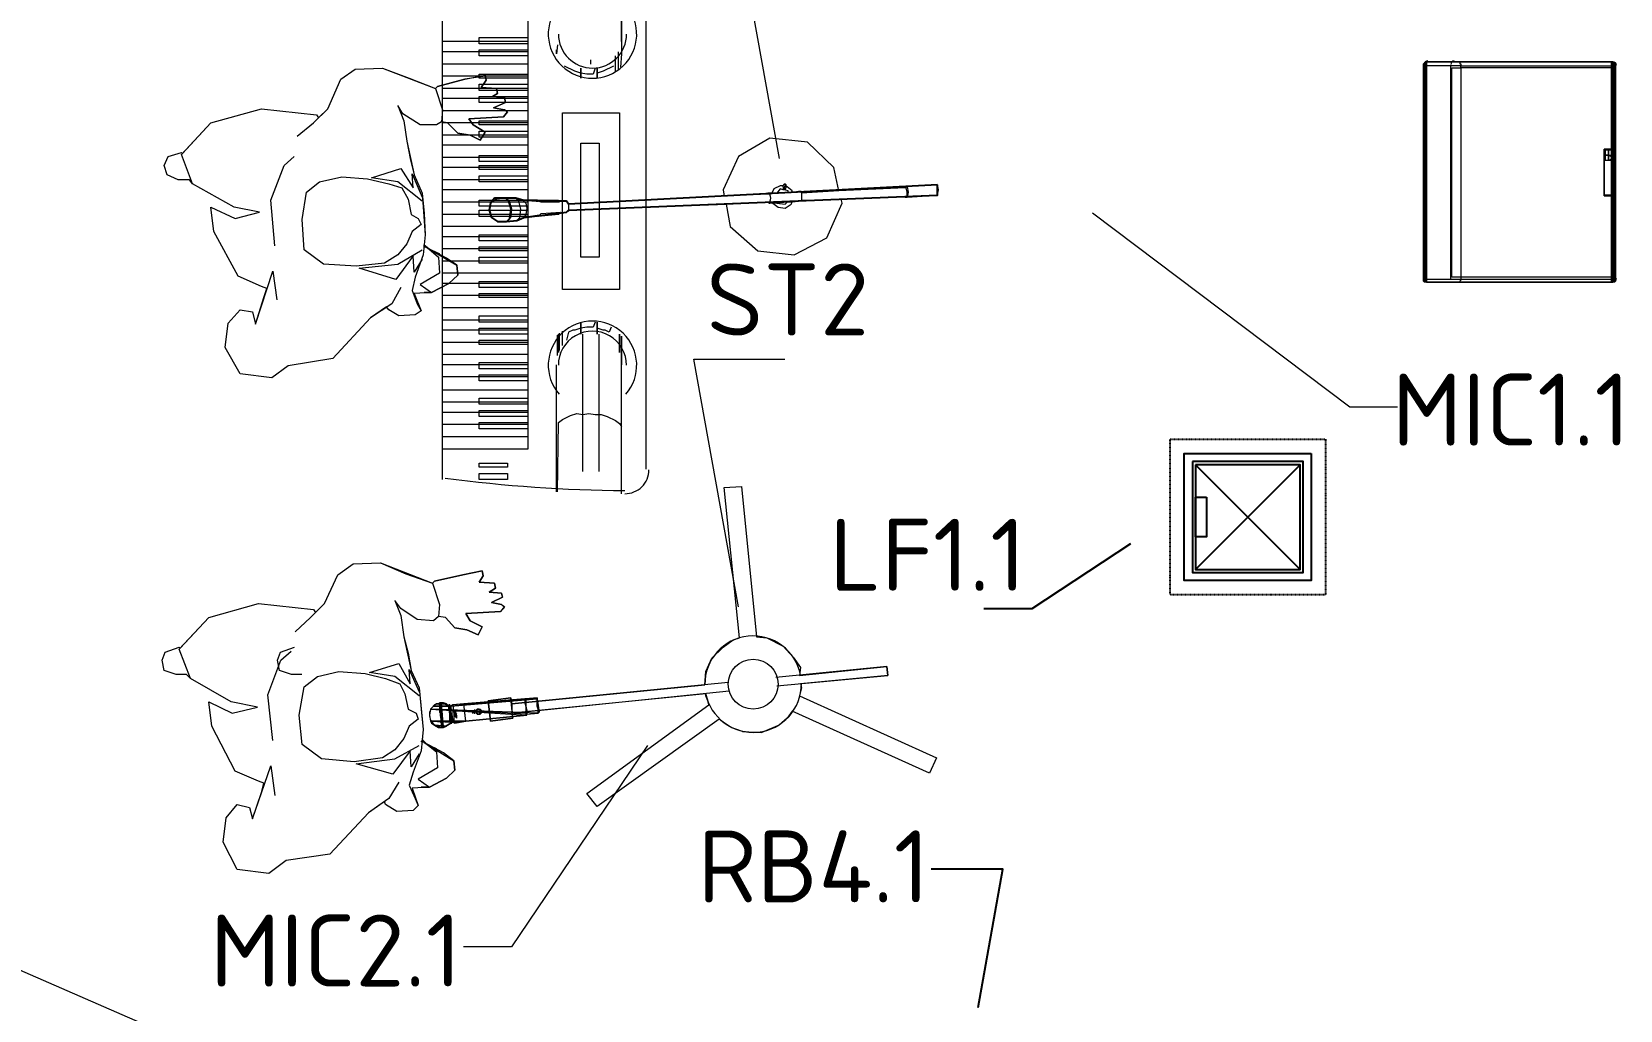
# Model space of a CAD drawing. Header units: millimetres. Extents: x 3050 to 430575, y -569542 to 36130.
# Drawn here: x 296055 to 299153, y -472495 to -470585 of the extents above; entities that cross this region are included whole.
import ezdxf

# ---------------------------------------------------------------- set-up
doc = ezdxf.new("R2010")
doc.units = ezdxf.units.MM
doc.linetypes.add('PDF_IMPORT', pattern=[1, 0.8, -0.2])
doc.layers.add('PDF _Геометрия', color=7, linetype='Continuous')
doc.layers.add('PDF _Текст', color=7, linetype='Continuous')
doc.styles.add('PDF ISOCPEUR', font='isocpeur.ttf')

# ---------------------------------------------------------------- blocks, each defined once
blk = doc.blocks.new('ТХ3 4 этаж')
at = {"layer": 'PDF _Геометрия', "color": 5, "lineweight": 0}
for points in [[(10179.3, -58869.2), (10179.3, -56680.3)], [(10179.3, -56696.2), (10512.4, -56696.2), (10512.4, -58750.3), (10179.3, -58750.3)], [(10877.2, -56640.7), (10877.2, -57160.1), (10877.2, -56640.7)], [(10972.4, -56727.9), (10972.4, -58829.6)], [(10512.4, -57160.1), (10179.3, -57160.1)], [(10627.4, -57172), (10623.4, -57207.7), (10623.4, -57191.8)], [(10877.2, -57148.2), (10877.2, -57207.7), (10873.3, -57259.3)], [(10512.4, -57199.8), (10179.3, -57199.8)], [(10512.4, -57247.4), (10179.3, -57247.4)], [(10774.1, -57263.2), (10766.2, -57287), (10742.4, -57287), (10718.6, -57283.1), (10694.8, -57275.1), (10655.2, -57255.3)], [(10758.3, -57247.4), (10758.3, -57231.5)], [(10845.5, -57255.3), (10805.8, -57275.1), (10782.1, -57283.1)], [(10853.4, -57275.1), (10853.4, -57247.4), (10853.4, -57215.6)], [(10865.3, -57267.2), (10865.3, -57235.5), (10865.3, -57199.8)], [(14005.6, -57246.4), (14005.6, -58091.1), (14005.6, -57246.4), (14005.6, -58095), (14009.6, -57246.4)], [(14005.6, -57254.4), (14005.6, -58091.1), (14005.6, -57250.4)], [(14005.6, -58087.1), (14112.7, -58087.1), (14112.7, -57254.4), (14005.6, -57254.4)], [(14009.6, -58095), (14009.6, -57242.5), (14009.6, -58099), (14009.6, -57242.5)], [(14013.5, -57242.5), (14013.5, -58099), (14013.5, -57238.5), (14013.5, -58099)], [(14017.5, -57238.5), (14017.5, -58099), (14017.5, -57238.5), (14017.5, -58099)], [(14743.2, -57238.5), (14017.5, -57238.5)], [(14148.4, -57238.5), (14148.4, -57246.4), (14152.3, -57246.4), (14152.3, -57254.4), (14112.7, -57254.4)], [(14112.7, -58087.1), (14755.1, -58087.1), (14755.1, -58079.2), (14751.1, -58079.2), (14751.1, -57262.3), (14755.1, -57262.3), (14755.1, -57254.4), (14751.1, -57254.4), (14751.1, -57262.3), (14152.3, -57262.3), (14152.3, -58079.2), (14152.3, -58087.1), (14152.3, -58091.1), (14148.4, -58095), (14148.4, -58099)], [(14739.2, -58099), (14743.2, -58099), (14747.1, -58095), (14747.1, -58091.1), (14751.1, -58091.1), (14751.1, -58087.1), (14751.1, -58079.2), (14152.3, -58079.2), (14116.6, -58079.2), (14116.6, -57262.3), (14152.3, -57262.3), (14152.3, -57254.4), (14751.1, -57254.4), (14751.1, -57250.4), (14747.1, -57246.4), (14747.1, -57242.5), (14743.2, -57242.5), (14743.2, -57238.5), (14739.2, -57238.5)], [(14739.2, -58099), (14739.2, -57238.5), (14743.2, -58099), (14743.2, -57238.5), (14743.2, -58099)], [(14747.1, -58099), (14747.1, -57238.5), (14747.1, -58099), (14751.1, -57242.5), (14751.1, -58099), (14751.1, -57242.5)], [(14751.1, -58095), (14755.1, -57242.5)], [(14755.1, -58095), (14755.1, -57246.4), (14755.1, -58095)], [(14755.1, -57246.4), (14755.1, -58091.1), (14755.1, -57250.4), (14755.1, -58087.1)], [(9612.3, -57528.9), (9675.7, -57477.4), (9731.2, -57421.8), (9782.8, -57306.8), (9838.3, -57267.2), (9945.4, -57263.2), (10048.5, -57302.9), (10151.6, -57342.5), (10179.3, -57425.8), (10175.3, -57473.4), (10155.5, -57485.3), (10092.1, -57485.3), (10024.7, -57441.7), (10004.8, -57409.9), (10028.6, -57469.4), (10040.5, -57548.7), (10068.3, -57679.6), (10100, -57751), (10111.9, -57913.6), (10104, -57992.9), (10072.2, -58080.1), (10060.3, -58131.7), (10080.2, -58183.2), (10096, -58211), (10072.2, -58226.8), (10008.8, -58230.8), (9969.1, -58207)], [(10199.1, -57477.4), (10238.8, -57517), (10286.4, -57524.9), (10326, -57544.8), (10345.9, -57513), (10298.3, -57485.3), (10282.4, -57461.5), (10417.2, -57453.6), (10433.1, -57433.7), (10421.2, -57425.8), (10377.6, -57417.9), (10425.2, -57398.1), (10421.2, -57378.2), (10373.6, -57374.3), (10393.4, -57362.4), (10389.5, -57342.5), (10330, -57338.6), (10349.8, -57310.8), (10345.9, -57295), (10266.5, -57306.8), (10159.5, -57334.6)], [(10512.4, -57295), (10179.3, -57295)], [(14755.1, -58079.2), (14755.1, -57262.3)], [(10512.4, -57342.5), (10179.3, -57342.5)], [(10512.4, -57382.2), (10179.3, -57382.2)], [(9473.5, -58115.8), (9382.3, -58076.1), (9287.1, -57901.7), (9275.2, -57806.5), (9370.4, -57850.1), (9465.5, -57826.3), (9366.4, -57806.5), (9203.8, -57715.3), (9160.2, -57600.3), (9275.2, -57477.4), (9473.5, -57421.8), (9687.6, -57445.6)], [(10512.4, -57429.8), (10179.3, -57429.8)], [(10512.4, -57477.4), (10179.3, -57477.4)], [(10512.4, -57524.9), (10179.3, -57524.9)], [(10512.4, -57564.6), (10179.3, -57564.6)], [(11725.8, -57743), (11706, -57651.8), (11602.9, -57552.7), (11456.2, -57536.8), (11333.2, -57608.2), (11273.8, -57739.1), (11277.7, -57762.9)], [(9191.9, -57699.4), (9148.3, -57699.4), (9104.7, -57679.6), (9092.8, -57643.9), (9108.6, -57608.2), (9160.2, -57592.4)], [(9525, -57957.2), (9509.2, -57778.7), (9560.7, -57643.9), (9600.4, -57608.2)], [(10512.4, -57612.2), (10179.3, -57612.2)], [(14711.4, -57758), (14711.4, -57761.9), (14711.4, -57758), (14711.4, -57579.5), (14743.2, -57579.5), (14711.4, -57579.5)], [(14739.2, -57758), (14743.2, -57758), (14743.2, -57579.5), (14739.2, -57579.5), (14711.4, -57579.5), (14711.4, -57758), (14739.2, -57758), (14739.2, -57579.5), (14743.2, -57579.5), (14743.2, -57758)], [(14711.4, -57583.5), (14711.4, -57623.1)], [(14727.3, -57623.1), (14727.3, -57603.3), (14727.3, -57583.5)], [(14731.3, -57623.1), (14735.2, -57623.1), (14735.2, -57619.2), (14739.2, -57619.2), (14739.2, -57615.2), (14739.2, -57611.2), (14735.2, -57607.3), (14731.3, -57603.3)], [(14739.2, -57603.3), (14739.2, -57583.5)], [(14743.2, -57758), (14743.2, -57579.5)], [(10100, -57782.7), (10004.8, -57707.4), (9901.7, -57691.5), (10016.7, -57655.8), (10064.3, -57731.1), (10060.3, -57675.6), (10100, -57766.8)], [(10512.4, -57651.8), (10179.3, -57651.8)], [(10512.4, -57699.4), (10179.3, -57699.4)], [(10512.4, -57739.1), (10179.3, -57739.1)], [(11452.2, -57786.7), (11456.2, -57786.7), (11460.1, -57770.8), (11456.2, -57754.9), (11452.2, -57754.9), (11448.2, -57754.9), (11277.7, -57762.9), (10671, -57794.6), (10671, -57806.5), (10671, -57818.4), (10671, -57822.4), (10663.1, -57826.3), (10635.3, -57830.3)], [(11543.4, -57747), (11575.1, -57743), (11579.1, -57751), (11579.1, -57762.9), (11579.1, -57778.7), (11579.1, -57782.7), (11543.4, -57786.7), (11523.6, -57786.7), (11483.9, -57790.6), (11468.1, -57790.6), (11456.2, -57790.6), (11460.1, -57770.8), (11456.2, -57751), (11448.2, -57751), (11448.2, -57754.9)], [(11483.9, -57751), (11464.1, -57751), (11456.2, -57751)], [(11507.7, -57723.2), (11495.8, -57723.2), (11472, -57735.1), (11464.1, -57751)], [(11515.7, -57731.1), (11515.7, -57739.1), (11511.7, -57739.1), (11507.7, -57739.1), (11495.8, -57735.1), (11483.9, -57751), (11527.6, -57747), (11543.4, -57747), (11543.4, -57743), (11523.6, -57727.2), (11519.6, -57723.2)], [(11507.7, -57727.2), (11507.7, -57723.2), (11511.7, -57715.3), (11515.7, -57715.3), (11511.7, -57731.1), (11507.7, -57727.2), (11507.7, -57739.1)], [(11527.6, -57747), (11527.6, -57743), (11511.7, -57739.1), (11511.7, -57731.1), (11515.7, -57731.1), (11519.6, -57731.1), (11519.6, -57723.2), (11519.6, -57719.3), (11515.7, -57715.3)], [(11579.1, -57778.7), (11733.8, -57774.8), (11983.6, -57762.9), (11991.5, -57762.9), (11991.5, -57747), (11987.5, -57731.1), (11983.6, -57731.1), (11983.6, -57727.2), (11991.5, -57727.2)], [(11983.6, -57731.1), (11725.8, -57743), (11579.1, -57751)], [(10512.4, -57786.7), (10179.3, -57786.7)], [(10425.2, -57770.8), (10429.1, -57770.8)], [(10492.6, -57778.7), (10504.5, -57790.6), (10508.4, -57810.5), (10504.5, -57834.2), (10496.5, -57846.1), (10468.8, -57858), (10433.1, -57862), (10445, -57846.1), (10449, -57814.4), (10441, -57782.7), (10429.1, -57770.8), (10464.8, -57770.8), (10492.6, -57778.7), (10544.1, -57782.7), (10552.1, -57782.7)], [(10468.8, -57858), (10480.7, -57846.1), (10484.6, -57814.4), (10476.7, -57782.7), (10464.8, -57770.8)], [(10544.1, -57782.7), (10548.1, -57778.7), (10631.4, -57778.7), (10631.4, -57782.7), (10635.3, -57786.7), (10564, -57786.7), (10552.1, -57782.7), (10548.1, -57778.7)], [(10631.4, -57782.7), (10663.1, -57782.7), (10671, -57794.6)], [(10671, -57818.4), (11285.7, -57794.6), (11301.5, -57881.8), (11408.6, -57977), (11551.3, -57992.9), (11678.2, -57925.5), (11737.7, -57790.6), (11733.8, -57774.8)], [(11285.7, -57794.6), (11452.2, -57786.7), (11452.2, -57790.6), (11456.2, -57790.6)], [(11468.1, -57790.6), (11487.9, -57806.5), (11515.7, -57810.5), (11539.4, -57794.6), (11543.4, -57786.7)], [(11483.9, -57790.6), (11515.7, -57794.6), (11523.6, -57786.7)], [(11983.6, -57762.9), (11983.6, -57766.8), (11991.5, -57766.8)], [(14743.2, -57758), (14743.2, -57761.9), (14739.2, -57761.9)], [(10512.4, -57834.2), (10179.3, -57834.2)], [(10429.1, -57862), (10433.1, -57862)], [(10556, -57838.2), (10548.1, -57838.2), (10496.5, -57846.1)], [(10552.1, -57842.2), (10556, -57838.2), (10564, -57830.3), (10639.3, -57826.3), (10635.3, -57830.3), (10631.4, -57834.2), (10552.1, -57842.2), (10548.1, -57838.2)], [(10512.4, -57881.8), (10179.3, -57881.8)], [(10512.4, -57921.5), (10179.3, -57921.5)], [(10100, -58008.7), (10068.3, -58060.3), (10064.3, -57996.8), (9996.9, -58088), (9854.1, -58044.4), (10004.8, -58028.6), (10100, -57973)], [(10119.8, -57965.1), (10107.9, -57961.1), (10107.9, -57953.2), (10163.4, -58000.8), (10167.4, -58064.2), (10092.1, -58107.9), (10135.7, -58139.6), (10068.3, -58143.6)], [(10107.9, -57953.2), (10131.7, -57973)], [(10107.9, -58139.6), (10135.7, -58139.6), (10203.1, -58103.9), (10238.8, -58072.2), (10234.8, -58032.5), (10195.2, -58004.8), (10119.8, -57965.1), (10167.4, -57988.9), (10131.7, -57973)], [(10119.8, -57965.1), (10234.8, -58032.5)], [(10512.4, -57969.1), (10179.3, -57969.1)], [(10016.7, -58119.8), (9981, -58183.2), (9897.8, -58238.7), (9751, -58397.3), (9576.6, -58425.1), (9513.1, -58472.7), (9390.2, -58456.8), (9330.7, -58353.7), (9342.6, -58258.5), (9390.2, -58207), (9437.8, -58214.9), (9449.7, -58262.5), (9517.1, -58056.3), (9532.9, -58167.3)], [(10512.4, -58016.7), (10179.3, -58016.7)], [(10512.4, -58064.2), (10179.3, -58064.2)], [(10512.4, -58103.9), (10179.3, -58103.9)], [(14017.5, -58099), (14743.2, -58099)], [(10512.4, -58151.5), (10179.3, -58151.5)], [(10512.4, -58199.1), (10179.3, -58199.1)], [(10512.4, -58246.7), (10179.3, -58246.7)], [(10512.4, -58286.3), (10179.3, -58286.3)], [(10627.4, -58385.4), (10627.4, -58341.8), (10627.4, -58306.1)], [(10635.3, -58365.6), (10635.3, -58329.9), (10635.3, -58298.2)], [(10647.2, -58345.8), (10647.2, -58314.1), (10647.2, -58290.3)], [(10774.1, -58254.6), (10766.2, -58274.4), (10742.4, -58274.4), (10718.6, -58278.4), (10694.8, -58286.3), (10686.9, -58286.3), (10671, -58294.2), (10663.1, -58326)], [(10726.5, -58837.5), (10726.5, -58302.2)], [(10837.6, -58274.4), (10829.6, -58294.2), (10813.8, -58286.3), (10805.8, -58286.3), (10782.1, -58278.4)], [(10790, -58837.5), (10790, -58302.2)], [(10877.2, -58310.1), (10877.2, -58421.1), (10877.2, -58310.1)], [(10512.4, -58333.9), (10179.3, -58333.9)], [(10512.4, -58381.5), (10179.3, -58381.5)], [(10512.4, -58421.1), (10179.3, -58421.1)], [(10623.4, -58916.8), (10623.4, -58421.1)], [(10877.2, -58924.7), (10877.2, -58421.1)], [(10512.4, -58468.7), (10179.3, -58468.7)], [(10512.4, -58520.3), (10179.3, -58520.3)], [(10512.4, -58567.8), (10179.3, -58567.8)], [(10512.4, -58607.5), (10179.3, -58607.5)], [(10627.4, -58916.8), (10631.4, -58647.2), (10647.2, -58635.3), (10679, -58619.4), (10702.7, -58611.5), (10726.5, -58615.4), (10750.3, -58611.5), (10774.1, -58615.4), (10797.9, -58615.4), (10821.7, -58623.4), (10853.4, -58639.2), (10869.3, -58651.1), (10877.2, -58663)], [(10512.4, -58655.1), (10179.3, -58655.1)], [(10512.4, -58702.7), (10179.3, -58702.7)], [(13116.3, -58811.5), (13116.3, -59220)], [(11337.2, -59487.8), (11277.7, -58900.9), (11345.1, -58897), (11404.6, -59483.9)], [(9604.3, -59464), (9663.8, -59408.5), (9719.3, -59353), (9770.9, -59242), (9830.4, -59198.4), (9937.4, -59194.4), (10036.6, -59238), (10139.7, -59273.7), (10167.4, -59357), (10163.4, -59404.6), (10143.6, -59420.4), (10080.2, -59416.4), (10016.7, -59372.8), (9992.9, -59341.1), (10016.7, -59400.6), (10028.6, -59483.9), (10056.4, -59614.7), (10088.1, -59682.1), (10104, -59844.7), (10096, -59928), (10064.3, -60011.3), (10048.5, -60062.8), (10072.2, -60114.4), (10084.1, -60142.1), (10064.3, -60161.9), (10000.9, -60165.9), (9957.2, -60138.2)], [(10191.2, -59408.5), (10226.9, -59448.2), (10274.5, -59456.1), (10318.1, -59475.9), (10334, -59444.2), (10286.4, -59420.4), (10270.5, -59392.7), (10405.3, -59384.7), (10421.2, -59368.9), (10409.3, -59357), (10369.7, -59349), (10413.3, -59329.2), (10409.3, -59313.3), (10361.7, -59309.4), (10385.5, -59293.5), (10381.5, -59273.7), (10322.1, -59269.7), (10337.9, -59245.9), (10334, -59226.1), (10258.6, -59242), (10147.6, -59265.8)], [(9461.6, -60047), (9370.4, -60007.3), (9279.2, -59832.8), (9267.3, -59737.6), (9358.5, -59781.3), (9457.6, -59757.5), (9354.5, -59737.6), (9195.9, -59646.4), (9152.3, -59531.4), (9267.3, -59408.5), (9461.6, -59353), (9675.7, -59376.8)], [(9517.1, -59888.3), (9497.3, -59709.9), (9548.8, -59575.1), (9588.5, -59539.4)], [(9630, -59630.6), (9590.4, -59630.6), (9542.8, -59614.7), (9534.9, -59575.1), (9546.8, -59543.3), (9602.3, -59523.5)], [(10088.1, -59713.9), (9992.9, -59638.5), (9893.8, -59622.7), (10008.8, -59587), (10052.4, -59666.3), (10048.5, -59610.8), (10088.1, -59698)], [(11483.9, -59674.2), (11916.2, -59634.5), (11912.2, -59598.9), (11480, -59642.5)], [(11293.6, -59662.3), (10449, -59745.6), (10449, -59781.3), (11297.6, -59694)], [(10211, -59753.5), (10548.1, -59725.8), (10211, -59753.5), (10143.6, -59753.5), (10207.1, -59753.5), (10203.1, -59753.5), (10207.1, -59749.5), (10203.1, -59749.5)], [(10262.6, -59745.6), (10548.1, -59725.8), (10219, -59749.5)], [(10500.5, -59725.8), (10262.6, -59745.6), (10504.5, -59725.8), (10548.1, -59721.8)], [(10508.4, -59789.2), (10270.5, -59813), (10262.6, -59745.6), (10500.5, -59725.8), (10500.5, -59733.7), (10500.5, -59741.6), (10504.5, -59757.5), (10504.5, -59773.3), (10504.5, -59781.3), (10504.5, -59785.2), (10508.4, -59789.2), (10508.4, -59785.2), (10508.4, -59781.3), (10508.4, -59777.3), (10508.4, -59773.3), (10504.5, -59741.6), (10504.5, -59737.6), (10504.5, -59733.7), (10500.5, -59729.7), (10500.5, -59725.8), (10504.5, -59725.8), (10548.1, -59721.8), (10548.1, -59725.8), (10556, -59777.3), (10552.1, -59781.3), (10552.1, -59773.3), (10552.1, -59765.4), (10548.1, -59753.5), (10548.1, -59721.8)], [(10500.5, -59725.8), (10504.5, -59725.8), (10504.5, -59757.5), (10508.4, -59769.4), (10508.4, -59785.2), (10552.1, -59781.3)], [(11571.2, -59713.9), (12106.5, -59955.7), (12078.7, -60015.2), (11543.4, -59773.3)], [(10167.4, -59745.6), (10147.6, -59749.5), (10135.7, -59761.4), (10127.8, -59777.3), (10127.8, -59793.2), (10131.7, -59809), (10143.6, -59824.9), (10159.5, -59832.8), (10175.3, -59836.8), (10175.3, -59820.9), (10171.4, -59817)], [(10552.1, -59781.3), (10131.7, -59765.4)], [(10508.4, -59785.2), (10131.7, -59765.4), (10508.4, -59789.2)], [(10155.5, -59745.6), (10195.2, -59745.6)], [(10167.4, -59745.6), (10195.2, -59745.6), (10175.3, -59741.6)], [(10211, -59820.9), (10199.1, -59828.9), (10183.3, -59836.8), (10179.3, -59789.2), (10175.3, -59741.6), (10171.4, -59741.6), (10167.4, -59741.6), (10167.4, -59761.4), (10167.4, -59765.4)], [(10167.4, -59761.4), (10167.4, -59777.3), (10171.4, -59781.3), (10171.4, -59797.1), (10175.3, -59817)], [(10175.3, -59741.6), (10187.2, -59745.6), (10203.1, -59753.5)], [(10203.1, -59749.5), (10203.1, -59753.5), (10203.1, -59757.5), (10207.1, -59769.4), (10207.1, -59785.2), (10211, -59820.9), (10207.1, -59813), (10207.1, -59785.2), (10203.1, -59761.4), (10203.1, -59749.5), (10207.1, -59749.5), (10207.1, -59753.5), (10211, -59753.5), (10211, -59761.4), (10215, -59769.4), (10215, -59785.2), (10219, -59817), (10215, -59817), (10211, -59820.9), (10211, -59785.2), (10207.1, -59749.5)], [(10215, -59817), (10215, -59801.1), (10211, -59785.2), (10207.1, -59753.5)], [(10219, -59749.5), (10211, -59753.5), (10211, -59757.5), (10211, -59761.4), (10215, -59769.4), (10215, -59785.2), (10219, -59817), (10226.9, -59820.9), (10270.5, -59813), (10266.5, -59781.3), (10262.6, -59745.6), (10219, -59749.5), (10222.9, -59785.2), (10222.9, -59817), (10226.9, -59817), (10226.9, -59820.9)], [(10226.9, -59781.3), (10226.9, -59777.3)], [(10226.9, -59777.3), (10226.9, -59781.3)], [(10230.9, -59777.3), (10230.9, -59773.3), (10230.9, -59777.3)], [(10230.9, -59777.3), (10230.9, -59773.3), (10230.9, -59777.3)], [(10230.9, -59797.1), (10230.9, -59793.2), (10230.9, -59797.1)], [(10230.9, -59797.1), (10230.9, -59793.2), (10230.9, -59797.1)], [(10294.3, -59777.3), (10294.3, -59773.3), (10298.3, -59773.3), (10298.3, -59777.3), (10298.3, -59781.3), (10294.3, -59781.3)], [(10298.3, -59773.3), (10298.3, -59777.3)], [(10318.1, -59785.2), (10314.1, -59781.3), (10310.2, -59777.3), (10310.2, -59773.3), (10310.2, -59769.4), (10314.1, -59765.4), (10318.1, -59765.4), (10326, -59765.4), (10330, -59769.4), (10330, -59773.3), (10326, -59781.3)], [(10314.1, -59781.3), (10310.2, -59781.3), (10314.1, -59781.3)], [(10314.1, -59765.4), (10322.1, -59765.4), (10330, -59769.4), (10330, -59777.3), (10326, -59781.3), (10322.1, -59785.2)], [(10314.1, -59781.3), (10314.1, -59785.2), (10322.1, -59785.2), (10326, -59785.2), (10330, -59781.3), (10330, -59777.3)], [(10318.1, -59765.4), (10322.1, -59765.4)], [(10452.9, -59801.1), (10449, -59745.6)], [(11257.9, -59805.1), (10782.1, -60146.1), (10742.4, -60094.5), (11218.3, -59749.5)], [(10195.2, -59832.8), (10147.6, -59828.9), (10183.3, -59836.8)], [(10147.6, -59828.9), (10175.3, -59836.8), (10183.3, -59836.8), (10175.3, -59836.8)], [(10215, -59820.9), (10211, -59820.9), (10215, -59820.9)], [(11349.1, -59852.6), (11424.5, -59856.6)], [(10088.1, -59939.9), (10056.4, -59991.4), (10052.4, -59928), (9985, -60019.2), (9842.2, -59979.5), (9992.9, -59959.7), (10088.1, -59908.2)], [(10107.9, -59896.3), (10096, -59892.3), (10100, -59888.3), (10155.5, -59932), (10159.5, -59995.4), (10084.1, -60039), (10127.8, -60070.7), (10060.3, -60074.7)], [(10096, -60070.7), (10127.8, -60070.7), (10195.2, -60035.1), (10226.9, -60003.3), (10222.9, -59967.6), (10183.3, -59935.9), (10107.9, -59896.3), (10155.5, -59920.1), (10119.8, -59904.2)], [(10100, -59884.4), (10119.8, -59904.2)], [(10107.9, -59896.3), (10222.9, -59967.6)], [(10008.8, -60050.9), (9969.1, -60114.4), (9889.8, -60169.9), (9739.1, -60332.5), (9568.6, -60356.3), (9501.2, -60407.8), (9378.3, -60391.9), (9322.8, -60284.9), (9334.7, -60189.7), (9378.3, -60138.2), (9425.9, -60150.1), (9437.8, -60193.7), (9509.2, -59987.5), (9525, -60102.5)]]:
    blk.add_lwpolyline(points, dxfattribs=at)
at = {"layer": 'PDF _Геометрия', "color": 5, "lineweight": 9}
for points in [[(11494.2, -57616.2), (11319, -56650), (11674.8, -56650)], [(12715.1, -57828.2), (13718.4, -58585.6), (13904.7, -58585.6)], [(11334.2, -59366.2), (11159, -58400), (11514.8, -58400)], [(9001.2, -60990.2), (3633.1, -58647), (3104, -58647)], [(10979.1, -59908.2), (10447.7, -60693.3), (10261.3, -60693.3)]]:
    blk.add_lwpolyline(points, dxfattribs=at)
at = {"layer": 'PDF _Геометрия', "color": 5, "lineweight": 0}
for points in [[(10322.1, -57144.3), (10512.4, -57144.3), (10512.4, -57168.1), (10322.1, -57168.1)], [(10322.1, -57191.8), (10512.4, -57191.8), (10512.4, -57215.6), (10322.1, -57215.6)], [(14755.1, -58087.1), (14755.1, -58095), (14751.1, -58099), (14009.6, -58099), (14005.6, -58095), (14005.6, -58091.1), (14005.6, -58087.1), (14005.6, -57254.4), (14005.6, -57250.4), (14005.6, -57246.4), (14009.6, -57242.5), (14013.5, -57242.5), (14013.5, -57238.5), (14017.5, -57238.5), (14739.2, -57238.5), (14743.2, -57238.5), (14747.1, -57238.5), (14751.1, -57242.5), (14755.1, -57242.5), (14755.1, -57246.4), (14755.1, -57250.4), (14755.1, -57254.4)], [(14005.6, -57254.4), (14005.6, -58087.1)], [(10234.8, -58032.5), (10238.8, -58072.2), (10203.1, -58103.9), (10135.7, -58139.6), (10107.9, -58139.6), (10135.7, -58139.6), (10068.3, -58143.6), (10096, -58211), (10072.2, -58226.8), (10008.8, -58230.8), (9969.1, -58207), (9961.2, -58195.1), (9897.8, -58238.7), (9751, -58397.3), (9576.6, -58425.1), (9513.1, -58472.7), (9390.2, -58456.8), (9330.7, -58353.7), (9342.6, -58258.5), (9390.2, -58207), (9437.8, -58214.9), (9449.7, -58262.5), (9481.4, -58159.4), (9493.3, -58123.7), (9473.5, -58115.8), (9382.3, -58076.1), (9287.1, -57901.7), (9275.2, -57806.5), (9370.4, -57850.1), (9465.5, -57826.3), (9366.4, -57806.5), (9203.8, -57715.3), (9191.9, -57699.4), (9148.3, -57699.4), (9104.7, -57679.6), (9092.8, -57643.9), (9108.6, -57608.2), (9160.2, -57592.4), (9164.2, -57596.3), (9275.2, -57477.4), (9473.5, -57421.8), (9687.6, -57445.6), (9695.5, -57457.5), (9731.2, -57421.8), (9782.8, -57306.8), (9838.3, -57267.2), (9945.4, -57263.2), (10151.6, -57342.5), (10159.5, -57334.6), (10266.5, -57306.8), (10345.9, -57291), (10349.8, -57310.8), (10330, -57338.6), (10389.5, -57342.5), (10393.4, -57362.4), (10373.6, -57374.3), (10421.2, -57378.2), (10425.2, -57398.1), (10377.6, -57417.9), (10421.2, -57425.8), (10433.1, -57433.7), (10417.2, -57453.6), (10282.4, -57461.5), (10298.3, -57485.3), (10345.9, -57513), (10326, -57544.8), (10286.4, -57524.9), (10238.8, -57517), (10199.1, -57477.4), (10175.3, -57473.4), (10155.5, -57485.3), (10092.1, -57485.3), (10024.7, -57441.7), (10004.8, -57409.9), (10028.6, -57469.4), (10040.5, -57548.7), (10052.4, -57616.1), (10068.3, -57679.6), (10100, -57751), (10107.9, -57830.3), (10111.9, -57913.6), (10107.9, -57953.2), (10119.8, -57965.1), (10107.9, -57961.1), (10107.9, -57953.2), (10131.7, -57973), (10119.8, -57965.1)], [(10322.1, -57287), (10512.4, -57287), (10512.4, -57302.9), (10322.1, -57302.9)], [(10718.6, -57263.2), (10718.6, -57302.9), (10718.6, -57263.2), (10718.6, -57302.9)], [(10782.1, -57263.2), (10782.1, -57302.9), (10782.1, -57263.2), (10782.1, -57302.9)], [(10322.1, -57326.7), (10512.4, -57326.7), (10512.4, -57350.5), (10322.1, -57350.5)], [(10322.1, -57374.3), (10512.4, -57374.3), (10512.4, -57398.1), (10322.1, -57398.1)], [(10647.2, -57437.7), (10869.3, -57437.7), (10869.3, -58127.7), (10647.2, -58127.7)], [(10322.1, -57469.4), (10512.4, -57469.4), (10512.4, -57485.3), (10322.1, -57485.3)], [(10322.1, -57509.1), (10512.4, -57509.1), (10512.4, -57532.9), (10322.1, -57532.9)], [(10718.6, -57556.7), (10790, -57556.7), (10790, -58000.8), (10718.6, -58000.8)], [(10322.1, -57604.3), (10512.4, -57604.3), (10512.4, -57628), (10322.1, -57628)], [(14711.4, -57623.1), (14739.2, -57623.1), (14739.2, -57583.5), (14711.4, -57583.5)], [(14727.3, -57603.3), (14727.3, -57583.5), (14715.4, -57583.5), (14715.4, -57603.3)], [(14727.3, -57623.1), (14727.3, -57603.3), (14715.4, -57603.3), (14715.4, -57623.1)], [(14739.2, -57603.3), (14739.2, -57583.5), (14727.3, -57583.5), (14727.3, -57603.3)], [(14739.2, -57615.2), (14739.2, -57611.2), (14735.2, -57607.3), (14731.3, -57603.3), (14731.3, -57607.3), (14727.3, -57607.3), (14727.3, -57611.2), (14727.3, -57615.2), (14727.3, -57619.2), (14727.3, -57623.1), (14731.3, -57623.1), (14735.2, -57623.1), (14735.2, -57619.2), (14739.2, -57619.2)], [(10096, -57873.9), (10060.3, -57901.7), (10040.5, -57949.2), (10004.8, -57992.9), (9953.3, -58024.6), (9842.2, -58036.5), (9715.4, -58028.6), (9640, -57973), (9632.1, -57854.1), (9647.9, -57747), (9699.5, -57707.4), (9786.7, -57687.5), (9885.9, -57695.5), (9969.1, -57715.3), (10020.7, -57731.1), (10044.5, -57774.8), (10056.4, -57834.2), (10084.1, -57850.1)], [(10322.1, -57643.9), (10512.4, -57643.9), (10512.4, -57659.8), (10322.1, -57659.8)], [(10322.1, -57683.6), (10512.4, -57683.6), (10512.4, -57707.4), (10322.1, -57707.4)], [(11995.5, -57747), (11991.5, -57766.8), (12110.5, -57758.9), (12114.4, -57739.1), (12110.5, -57719.3), (11991.5, -57727.2)], [(10322.1, -57778.7), (10512.4, -57778.7), (10512.4, -57802.5), (10322.1, -57802.5)], [(10369.7, -57846.1), (10381.5, -57854.1), (10393.4, -57862), (10429.1, -57862), (10441, -57850.1), (10445, -57814.4), (10437.1, -57782.7), (10425.2, -57770.8), (10389.5, -57774.8), (10377.6, -57782.7), (10365.7, -57790.6), (10361.7, -57818.4)], [(14743.2, -57761.9), (14711.4, -57761.9)], [(14743.2, -57758), (14743.2, -57761.9)], [(10322.1, -57818.4), (10512.4, -57818.4), (10512.4, -57842.2), (10322.1, -57842.2)], [(10322.1, -57913.6), (10512.4, -57913.6), (10512.4, -57937.3), (10322.1, -57937.3)], [(10322.1, -57961.1), (10512.4, -57961.1), (10512.4, -57977), (10322.1, -57977)], [(10322.1, -58000.8), (10512.4, -58000.8), (10512.4, -58024.6), (10322.1, -58024.6)], [(10322.1, -58096), (10512.4, -58096), (10512.4, -58119.8), (10322.1, -58119.8)], [(10322.1, -58143.6), (10512.4, -58143.6), (10512.4, -58159.4), (10322.1, -58159.4)], [(10322.1, -58230.8), (10512.4, -58230.8), (10512.4, -58254.6), (10322.1, -58254.6)], [(10322.1, -58278.4), (10512.4, -58278.4), (10512.4, -58302.2), (10322.1, -58302.2)], [(10631.4, -58302.2), (10631.4, -58373.5), (10631.4, -58302.2), (10631.4, -58373.5)], [(10718.6, -58254.6), (10718.6, -58302.2), (10718.6, -58254.6), (10718.6, -58302.2)], [(10782.1, -58254.6), (10782.1, -58302.2), (10782.1, -58254.6), (10782.1, -58302.2)], [(10869.3, -58302.2), (10869.3, -58373.5), (10869.3, -58302.2), (10869.3, -58373.5)], [(10322.1, -58326), (10512.4, -58326), (10512.4, -58341.8), (10322.1, -58341.8)], [(10322.1, -58413.2), (10512.4, -58413.2), (10512.4, -58437), (10322.1, -58437)], [(10322.1, -58460.8), (10512.4, -58460.8), (10512.4, -58484.6), (10322.1, -58484.6)], [(10322.1, -58552), (10512.4, -58552), (10512.4, -58575.8), (10322.1, -58575.8)], [(10322.1, -58599.6), (10512.4, -58599.6), (10512.4, -58623.4), (10322.1, -58623.4)], [(10322.1, -58647.2), (10512.4, -58647.2), (10512.4, -58671), (10322.1, -58671)], [(10322.1, -58805.8), (10433.1, -58805.8), (10433.1, -58821.6), (10322.1, -58821.6)], [(10322.1, -58845.4), (10433.1, -58845.4), (10433.1, -58869.2), (10322.1, -58869.2)], [(10357.8, -59733.7), (10445, -59721.8), (10449, -59745.6), (11202.4, -59670.2), (11206.4, -59618.7), (11230.1, -59567.1), (11273.8, -59523.5), (11313.4, -59495.8), (11337.2, -59487.8), (11277.7, -58900.9), (11345.1, -58897), (11404.6, -59483.9), (11444.3, -59487.8), (11507.7, -59519.6), (11547.4, -59563.2), (11575.1, -59602.8), (11571.2, -59634.5), (11912.2, -59598.9), (11916.2, -59634.5), (11575.1, -59666.3), (11579.1, -59682.1), (11575.1, -59698), (11571.2, -59713.9), (12106.5, -59955.7), (12078.7, -60015.2), (11543.4, -59773.3), (11523.6, -59801.1), (11491.9, -59828.9), (11452.2, -59844.7), (11424.5, -59856.6), (11384.8, -59856.6), (11349.1, -59852.6), (11305.5, -59836.8), (11273.8, -59817), (11257.9, -59805.1), (10782.1, -60146.1), (10742.4, -60094.5), (11218.3, -59749.5), (11214.3, -59733.7), (11206.4, -59713.9), (11206.4, -59705.9), (10449, -59781.3), (10452.9, -59801.1), (10365.7, -59813)], [(10222.9, -59967.6), (10226.9, -60003.3), (10195.2, -60035.1), (10127.8, -60070.7), (10096, -60070.7), (10127.8, -60070.7), (10060.3, -60074.7), (10084.1, -60142.1), (10064.3, -60161.9), (10000.9, -60165.9), (9957.2, -60138.2), (9953.3, -60126.3), (9889.8, -60169.9), (9739.1, -60332.5), (9568.6, -60356.3), (9501.2, -60407.8), (9378.3, -60391.9), (9322.8, -60284.9), (9334.7, -60189.7), (9378.3, -60138.2), (9425.9, -60150.1), (9437.8, -60193.7), (9473.5, -60090.6), (9481.4, -60054.9), (9461.6, -60047), (9370.4, -60007.3), (9279.2, -59832.8), (9267.3, -59737.6), (9358.5, -59781.3), (9457.6, -59757.5), (9354.5, -59737.6), (9195.9, -59646.4), (9180, -59630.6), (9140.4, -59630.6), (9092.8, -59614.7), (9084.9, -59575.1), (9096.8, -59543.3), (9152.3, -59523.5), (9156.2, -59527.5), (9267.3, -59408.5), (9461.6, -59353), (9675.7, -59376.8), (9683.6, -59388.7), (9719.3, -59353), (9770.9, -59242), (9830.4, -59198.4), (9937.4, -59194.4), (10139.7, -59273.7), (10147.6, -59265.8), (10258.6, -59242), (10334, -59226.1), (10337.9, -59245.9), (10322.1, -59269.7), (10381.5, -59273.7), (10385.5, -59293.5), (10361.7, -59309.4), (10409.3, -59313.3), (10413.3, -59329.2), (10369.7, -59349), (10409.3, -59357), (10421.2, -59364.9), (10405.3, -59384.7), (10270.5, -59392.7), (10286.4, -59420.4), (10334, -59444.2), (10318.1, -59475.9), (10274.5, -59456.1), (10226.9, -59448.2), (10191.2, -59408.5), (10163.4, -59404.6), (10143.6, -59420.4), (10080.2, -59416.4), (10016.7, -59372.8), (9992.9, -59341.1), (10016.7, -59400.6), (10028.6, -59483.9), (10044.5, -59547.3), (10056.4, -59614.7), (10088.1, -59682.1), (10096, -59765.4), (10104, -59844.7), (10100, -59884.4), (10107.9, -59896.3), (10096, -59892.3), (10100, -59888.3), (10119.8, -59904.2), (10107.9, -59896.3)], [(10084.1, -59805.1), (10048.5, -59832.8), (10028.6, -59880.4), (9992.9, -59924), (9945.4, -59955.7), (9834.3, -59971.6), (9707.4, -59959.7), (9632.1, -59904.2), (9620.2, -59789.2), (9640, -59678.2), (9691.6, -59638.5), (9774.8, -59618.7), (9877.9, -59626.6), (9957.2, -59646.4), (10012.8, -59666.3), (10032.6, -59705.9), (10044.5, -59765.4), (10076.2, -59781.3)], [(10548.1, -59725.8), (10548.1, -59721.8), (10504.5, -59725.8), (10500.5, -59725.8), (10262.6, -59745.6), (10219, -59749.5), (10211, -59753.5), (10207.1, -59753.5), (10207.1, -59749.5), (10203.1, -59749.5), (10203.1, -59753.5), (10195.2, -59745.6), (10183.3, -59741.6), (10175.3, -59741.6), (10171.4, -59741.6), (10167.4, -59741.6), (10167.4, -59745.6), (10155.5, -59745.6), (10143.6, -59753.5), (10131.7, -59765.4), (10127.8, -59789.2), (10131.7, -59813), (10135.7, -59820.9), (10147.6, -59828.9), (10163.4, -59836.8), (10175.3, -59836.8), (10183.3, -59836.8), (10195.2, -59832.8), (10199.1, -59828.9), (10211, -59820.9), (10215, -59820.9), (10215, -59817), (10219, -59817), (10226.9, -59820.9), (10270.5, -59813), (10508.4, -59789.2), (10508.4, -59785.2), (10552.1, -59781.3), (10556, -59777.3)], [(10445, -59721.8), (10357.8, -59733.7), (10365.7, -59813), (10452.9, -59801.1)], [(10167.4, -59741.6), (10175.3, -59741.6), (10167.4, -59741.6), (10175.3, -59741.6)], [(10175.3, -59836.8), (10179.3, -59836.8), (10171.4, -59789.2), (10167.4, -59741.6), (10167.4, -59749.5), (10167.4, -59753.5), (10167.4, -59765.4), (10171.4, -59789.2), (10175.3, -59813), (10175.3, -59824.9), (10175.3, -59832.8)], [(10179.3, -59836.8), (10183.3, -59836.8), (10183.3, -59828.9), (10179.3, -59824.9), (10179.3, -59813), (10179.3, -59789.2), (10175.3, -59765.4), (10175.3, -59753.5), (10171.4, -59745.6), (10171.4, -59741.6), (10175.3, -59789.2)], [(10226.9, -59769.4), (10226.9, -59773.3), (10230.9, -59773.3), (10226.9, -59773.3), (10226.9, -59777.3), (10226.9, -59781.3), (10226.9, -59777.3), (10230.9, -59781.3), (10230.9, -59777.3), (10230.9, -59773.3), (10230.9, -59769.4)], [(10226.9, -59769.4), (10226.9, -59773.3), (10230.9, -59773.3), (10226.9, -59773.3), (10226.9, -59777.3), (10230.9, -59781.3), (10230.9, -59777.3), (10230.9, -59773.3), (10230.9, -59769.4)], [(10230.9, -59785.2), (10226.9, -59785.2), (10230.9, -59785.2), (10234.8, -59785.2), (10230.9, -59781.3), (10226.9, -59781.3)], [(10230.9, -59785.2), (10226.9, -59785.2), (10230.9, -59785.2), (10234.8, -59785.2), (10230.9, -59781.3), (10226.9, -59781.3)], [(10234.8, -59789.2), (10230.9, -59789.2), (10234.8, -59789.2), (10226.9, -59785.2), (10226.9, -59789.2), (10230.9, -59789.2), (10226.9, -59789.2), (10226.9, -59793.2), (10234.8, -59793.2)], [(10226.9, -59785.2), (10226.9, -59789.2), (10230.9, -59789.2), (10226.9, -59789.2), (10226.9, -59793.2), (10234.8, -59793.2), (10234.8, -59789.2)], [(10234.8, -59801.1), (10234.8, -59797.1), (10234.8, -59793.2), (10230.9, -59793.2), (10226.9, -59793.2), (10230.9, -59797.1)], [(10234.8, -59801.1), (10234.8, -59797.1), (10234.8, -59793.2), (10230.9, -59793.2), (10226.9, -59793.2), (10230.9, -59797.1)], [(10230.9, -59789.2), (10234.8, -59789.2)], [(10298.3, -59781.3), (10298.3, -59777.3), (10298.3, -59773.3), (10294.3, -59777.3)], [(10298.3, -59773.3), (10298.3, -59777.3), (10298.3, -59781.3), (10294.3, -59777.3)], [(10306.2, -59773.3), (10302.2, -59773.3), (10302.2, -59769.4), (10306.2, -59769.4), (10302.2, -59769.4), (10302.2, -59773.3)], [(10306.2, -59777.3), (10306.2, -59773.3), (10306.2, -59777.3), (10302.2, -59777.3), (10302.2, -59773.3), (10302.2, -59777.3), (10302.2, -59773.3), (10306.2, -59773.3), (10306.2, -59777.3), (10302.2, -59777.3), (10306.2, -59777.3), (10302.2, -59777.3)], [(10306.2, -59781.3), (10302.2, -59781.3), (10306.2, -59781.3), (10302.2, -59781.3)], [(10330, -59781.3), (10322.1, -59785.2), (10314.1, -59785.2), (10310.2, -59777.3), (10310.2, -59769.4), (10318.1, -59765.4), (10326, -59765.4), (10330, -59773.3)], [(10326, -59781.3), (10330, -59777.3), (10326, -59769.4), (10322.1, -59765.4), (10314.1, -59765.4), (10310.2, -59773.3), (10310.2, -59781.3), (10318.1, -59785.2)], [(10219, -59817), (10270.5, -59813), (10131.7, -59813), (10270.5, -59813)], [(10131.7, -59813), (10215, -59817)]]:
    blk.add_lwpolyline(points, close=True, dxfattribs=at)
at = {"layer": 'PDF _Геометрия', "color": 5, "lineweight": 25}
for points in [[(12110.5, -57719.3), (10671, -57794.6), (10663.1, -57782.7), (10492.6, -57778.7), (10464.8, -57770.8), (10425.2, -57770.8), (10381.5, -57770.8), (10365.7, -57790.6), (10361.7, -57818.4), (10369.7, -57846.1), (10393.4, -57862), (10429.1, -57862), (10468.8, -57858), (10496.5, -57846.1), (10663.1, -57826.3), (10671, -57818.4), (12110.5, -57758.9)], [(13568.4, -58767.9), (13568.4, -59263.6), (13072.7, -59263.6), (13072.7, -58767.9)], [(13104.4, -58799.6), (13104.4, -59231.9), (13536.7, -59231.9), (13536.7, -58799.6)], [(13116.3, -58811.5), (13116.3, -59220), (13524.8, -59220), (13524.8, -58811.5)], [(13116.3, -58811.5), (13116.3, -59220), (13524.8, -59220), (13524.8, -58811.5)], [(13159.9, -58938.4), (13159.9, -59093.1), (13116.3, -59093.1), (13116.3, -58938.4)]]:
    blk.add_lwpolyline(points, close=True, dxfattribs=at)
at = {"layer": 'PDF _Геометрия', "color": 5, "linetype": 'PDF_IMPORT', "lineweight": 25, "ltscale": 0.048334}
blk.add_lwpolyline([(13623.9, -59319.1), (13017.2, -59319.1), (13017.2, -58712.4), (13623.9, -58712.4), (13623.9, -59319.1)], dxfattribs=at)
at = {"layer": 'PDF _Геометрия', "color": 5, "lineweight": 25}
for points in [[(13116.3, -58811.5), (13524.8, -59220)], [(13116.3, -59220), (13524.8, -58811.5)], [(12862.5, -59120.8), (12477.9, -59374.6), (12291.5, -59374.6)], [(12269, -60930), (12364.8, -60390.2), (12084.8, -60390.2)]]:
    blk.add_lwpolyline(points, dxfattribs=at)
at = {"layer": 'PDF _Геометрия', "color": 5, "lineweight": 0}
blk.add_circle((11390.7, -59668.3), 97.2, dxfattribs=at)
for centre, radius, start, end in [((10764.2, -57130.3), 172.5, 138.8812, 41.13771), ((10764.4, -57130.3), 133, 180.01887, 0.00555), ((14019.5, -57252.3), 13.8, 89.86472, 180.13528), ((14023.3, -57248.3), 13.8, 91.56326, 182.05862), ((14126.5, -57248.3), 13.8, 91.56326, 182.05862), ((14745.1, -57252.4), 13.9, 0.06921, 89.93079), ((14745.1, -58085), 13.9, 270.27431, 359.72569), ((10764.2, -58423.1), 172.5, 318.86174, 221.11662), ((10764, -58423.2), 133, 359.99212, 180.02892), ((10930.1, -53295.5), 5617.3, 262.42091, 269.59317), ((10891, -58831.5), 93.3, 269.52334, 359.87659), ((11390.8, -59668.2), 188.3, 10.80307, 180.59689), ((11390.7, -59668.2), 188.4, 190.8346, 0.60058)]:
    blk.add_arc(centre, radius, start, end, dxfattribs=at)
at = {"layer": 'PDF _Текст', "color": 5, "lineweight": 30, "char_height": 281.03, "style": 'PDF ISOCPEUR'}
for s, insert, attachment_point in [('ST2', (11208.3, -58166.6), 4), ('MIC1.1', (14813.8, -58596.4), 6), ('LF1.1', (12456.4, -59163.3), 6), ('RB4.1', (11173.7, -60379.5), 4), ('MIC2.1', (10254.5, -60708), 6)]:
    blk.add_mtext(s, dxfattribs=dict(at, insert=insert, attachment_point=attachment_point))

msp = doc.modelspace()

# ---------------------------------------------------------------- block references
at = {"xscale": 0.5, "yscale": 0.5, "zscale": 0.5}
msp.add_blockref('ТХ3 4 этаж', (291766.25, -442024.29), dxfattribs=at)

doc.saveas('drawing.dxf')
